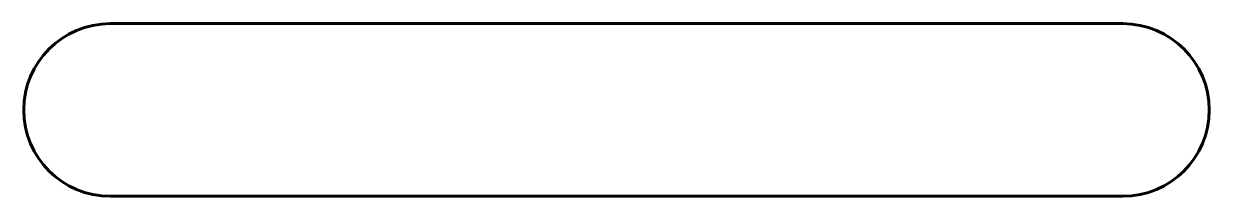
# Model space of a CAD drawing. Header units: millimetres. Extents: x 0 to 411, y 0 to 60.
import ezdxf

# ---------------------------------------------------------------- set-up
doc = ezdxf.new("R2010")
doc.units = ezdxf.units.MM
doc.linetypes.add('K5LT_BASIC', pattern=[0])

msp = doc.modelspace()

# ---------------------------------------------------------------- linework, layer by layer
at = {"color": 150, "linetype": 'K5LT_BASIC', "lineweight": 60, "true_color": 0x0080ff}
for p, q in [((30, 60.29), (381.13, 60.29)), ((381.13, 0.29), (30, 0.29))]:
    msp.add_line(p, q, dxfattribs=at)
for centre, start, end in [((30, 30.29), 90, 270), ((381.13, 30.29), 270, 90)]:
    msp.add_arc(centre, 30, start, end, dxfattribs=at)

doc.saveas('drawing.dxf')
